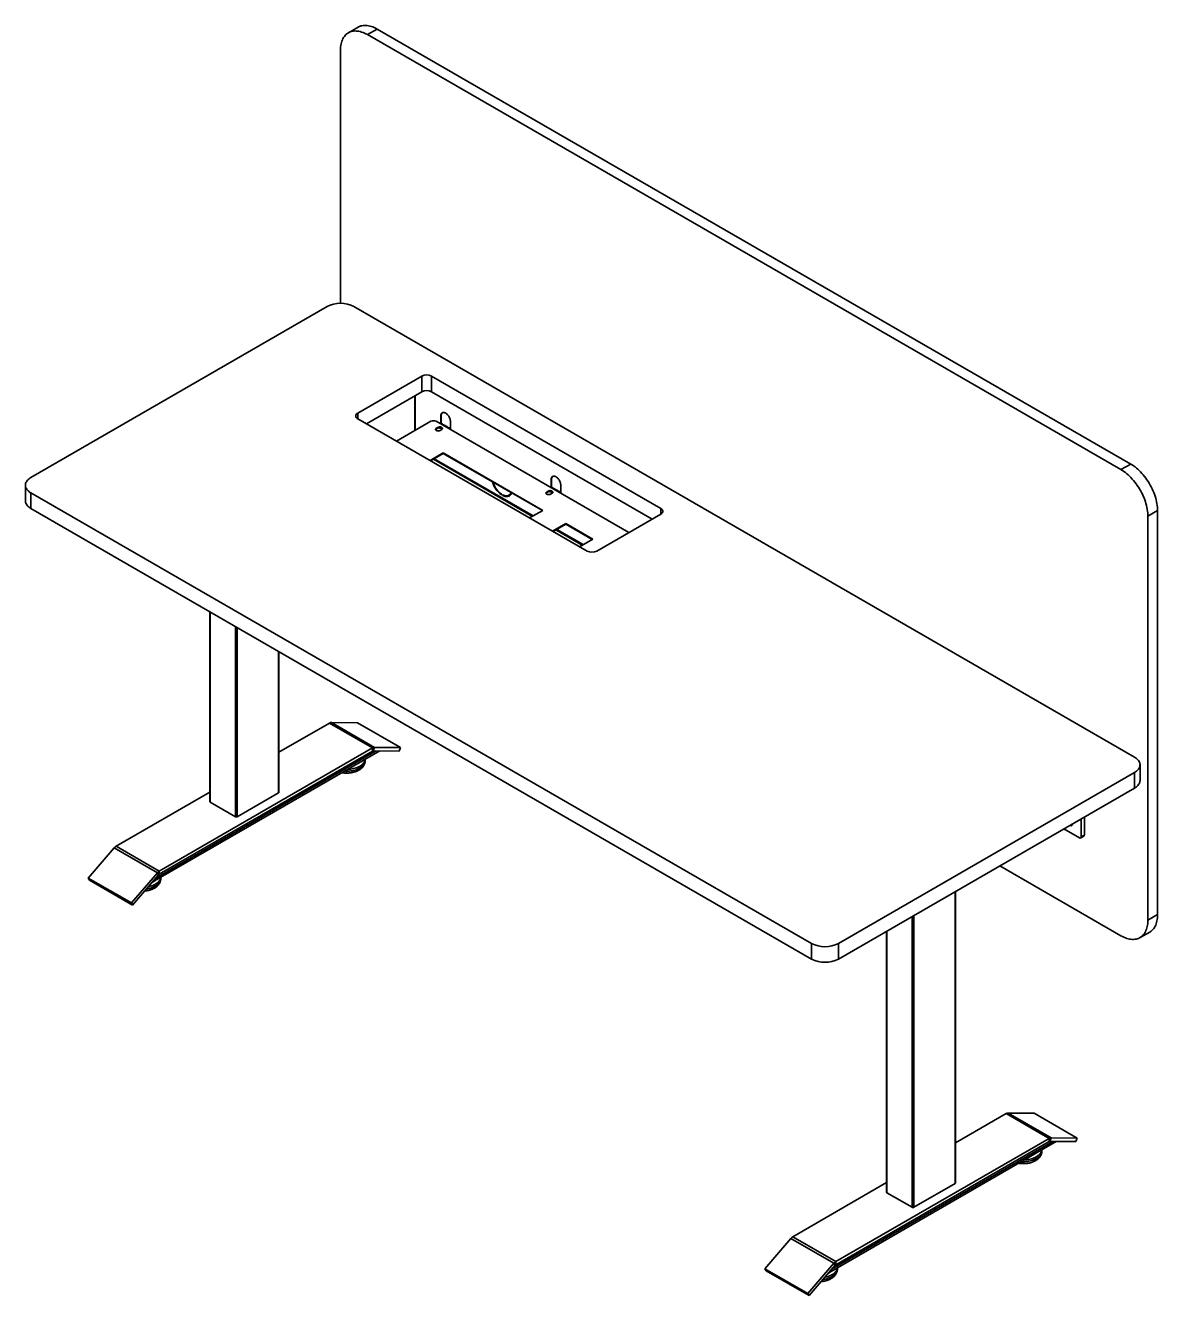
# Model space of a CAD drawing. Header units: millimetres. Extents: x -431 to 3717, y -325 to 2729.
# Drawn here: x 2230 to 3717, y 121 to 1790 of the extents above; entities that cross this region are included whole.
import ezdxf

# ---------------------------------------------------------------- set-up
doc = ezdxf.new("R2010")
doc.units = ezdxf.units.MM

msp = doc.modelspace()

# ---------------------------------------------------------------- linework, layer by layer
at = {"color": 7, "linetype": 'Continuous', "lineweight": 35}
for p, q in [((2666.54, 1787.21), (2653.81, 1779.86)), ((2678.81, 1777.39), (2691.53, 1784.73)), ((3668.75, 1205.9), (2678.81, 1777.39)), ((3681.48, 1213.25), (2691.53, 1784.73)), ((2643.45, 1756.97), (2643.45, 1424.37)), ((2625.77, 1420.15), (2236.86, 1195.64)), ((3686.43, 828.25), (2661.13, 1420.15)), ((2750.28, 1328.68), (2666.13, 1280.1)), ((2750.28, 1328.68), (2750.28, 1308.27)), ((3064.23, 1154.78), (2763.01, 1328.68)), ((2763.01, 1328.68), (2763.01, 1308.27)), ((2750.28, 1308.27), (2677.45, 1266.22)), ((2741.3, 1303.08), (2741.3, 1257.44)), ((2741.58, 1303.24), (2741.58, 1257.6)), ((3052.92, 1140.9), (2763.01, 1308.27)), ((2666.13, 1280.1), (2666.13, 1272.75)), ((2666.13, 1272.75), (2967.36, 1098.86)), ((2761.94, 1269.36), (2716.98, 1243.4)), ((3022.22, 1123.18), (2769.02, 1269.36)), ((2775.73, 1276.83), (2775.17, 1276.5)), ((2775.17, 1266.76), (2775.17, 1276.5)), ((2775.73, 1266.75), (2775.73, 1276.83)), ((2787.9, 1269.15), (2787.9, 1258.54)), ((2771.49, 1261.4), (2769.37, 1260.17)), ((2769.37, 1259.35), (2771.49, 1260.58)), ((2769.37, 1259.35), (2769.37, 1260.17)), ((2771.49, 1260.58), (2771.49, 1261.4)), ((2774.96, 1266.66), (2774.32, 1266.29)), ((2774.32, 1257.31), (2776.44, 1258.54)), ((2774.96, 1266.66), (2776.72, 1265.64)), ((2777.52, 1265.72), (2775.76, 1266.74)), ((2778.14, 1264.82), (2776.72, 1265.64)), ((2778.14, 1264.82), (2780.26, 1263.6)), ((2781.06, 1263.68), (2778.94, 1264.9)), ((2781.67, 1262.78), (2780.26, 1263.6)), ((2781.67, 1262.78), (2783.79, 1261.56)), ((2784.59, 1261.64), (2782.47, 1262.86)), ((2785.21, 1260.74), (2783.79, 1261.56)), ((2785.21, 1260.74), (2786.98, 1259.72)), ((2787.78, 1259.8), (2786.01, 1260.82)), ((2786.34, 1259.35), (2786.98, 1259.72)), ((2786.91, 1259.03), (2786.98, 1259.07)), ((2786.98, 1259.07), (2786.98, 1259.72)), ((2786.98, 1259.07), (2787.54, 1258.74)), ((2787.54, 1258.74), (2787.9, 1258.95)), ((2787.9, 1258.54), (2787.54, 1258.74)), ((2778.53, 1227.94), (2761.15, 1217.9)), ((2761.86, 1217.49), (2778.53, 1227.12)), ((2895.62, 1144.5), (2765.52, 1219.61)), ((2896.76, 1145.15), (2766.65, 1220.26)), ((2909.35, 1152.42), (2778.53, 1227.94)), ((2778.53, 1227.12), (2778.53, 1227.94)), ((2778.53, 1227.12), (2908.64, 1152.01)), ((3668.75, 1205.9), (3681.48, 1213.25)), ((2229.54, 1185.43), (2229.54, 1165.02)), ((2920.69, 1193.15), (2920.12, 1192.82)), ((2920.12, 1183.08), (2920.12, 1192.82)), ((2920.69, 1183.07), (2920.69, 1193.15)), ((2932.85, 1185.47), (2932.85, 1174.86)), ((2236.86, 1175.23), (3262.17, 583.33)), ((2236.86, 1175.23), (2236.86, 1154.81)), ((2855.07, 1172.83), (2855.07, 1173.65)), ((2856.48, 1172.83), (2856.48, 1172.01)), ((2856.48, 1172.01), (2857.05, 1172.34)), ((2857.05, 1172.55), (2857.05, 1172.34)), ((2864.78, 1172.32), (2865.34, 1172.65)), ((2916.45, 1177.71), (2914.33, 1176.49)), ((2914.33, 1175.67), (2916.45, 1176.9)), ((2914.33, 1175.67), (2914.33, 1176.49)), ((2916.45, 1176.9), (2916.45, 1177.71)), ((2919.91, 1182.98), (2919.28, 1182.61)), ((2919.28, 1173.63), (2921.4, 1174.86)), ((2919.91, 1182.98), (2921.68, 1181.96)), ((2922.48, 1182.04), (2920.71, 1183.06)), ((2923.09, 1181.14), (2921.68, 1181.96)), ((2923.09, 1181.14), (2925.22, 1179.92)), ((2926.02, 1180), (2923.89, 1181.22)), ((2926.63, 1179.1), (2925.22, 1179.92)), ((2926.63, 1179.1), (2928.75, 1177.88)), ((2929.55, 1177.96), (2927.43, 1179.18)), ((2930.17, 1177.06), (2928.75, 1177.88)), ((2930.17, 1177.06), (2931.93, 1176.04)), ((2932.73, 1176.12), (2930.97, 1177.14)), ((2931.3, 1175.67), (2931.93, 1176.04)), ((2931.86, 1175.35), (2931.93, 1175.39)), ((2931.93, 1175.39), (2931.93, 1176.04)), ((2931.93, 1175.39), (2932.5, 1175.06)), ((2932.5, 1175.06), (2932.85, 1175.26)), ((2932.85, 1174.86), (2932.5, 1175.06)), ((2236.86, 1154.81), (3262.17, 562.92)), ((2891.96, 1142.38), (2909.35, 1152.42)), ((3064.23, 1154.78), (3064.23, 1147.44)), ((3704.11, 1144.66), (3716.84, 1152.01)), ((3716.84, 621.26), (3716.84, 1152.01)), ((2939.4, 1135.07), (2922.02, 1125.04)), ((2974.76, 1114.66), (2939.4, 1135.07)), ((2939.4, 1134.26), (2939.4, 1135.07)), ((2980.09, 1098.86), (3064.23, 1147.44)), ((3704.11, 613.91), (3704.11, 1144.66)), ((2922.72, 1124.63), (2939.4, 1134.26)), ((2961.03, 1106.74), (2926.38, 1126.74)), ((2962.16, 1107.39), (2927.51, 1127.39)), ((2939.4, 1134.26), (2974.05, 1114.25)), ((2957.37, 1104.63), (2974.76, 1114.66)), ((2471.89, 1019.13), (2471.89, 769.6)), ((2472.33, 1018.88), (2472.33, 768.98)), ((2505.56, 749.8), (2505.56, 999.69)), ((2507.69, 998.47), (2507.69, 749.8)), ((2562.13, 781.23), (2562.13, 967.04)), ((2562.57, 781.84), (2562.57, 966.78)), ((2562.57, 834.55), (2629.01, 872.9)), ((2685.58, 840.25), (2629.01, 872.9)), ((2688.15, 841.02), (2631.58, 873.67)), ((2631.58, 873.67), (2665.72, 873.3)), ((2722.29, 840.64), (2665.72, 873.3)), ((2396.06, 663.8), (2694.98, 836.36)), ((2400.66, 669.16), (2690.38, 836.41)), ((2405.45, 678.53), (2685.58, 840.25)), ((2405.45, 674.45), (2685.58, 836.17)), ((2685.58, 836.17), (2685.58, 840.25)), ((2688.15, 841.02), (2686.54, 836.45)), ((2686.54, 836.45), (2720.69, 836.08)), ((2688.15, 841.02), (2722.29, 840.64)), ((2722.29, 840.64), (2720.69, 836.08)), ((2676.08, 823.88), (2676.08, 825.45)), ((3693.75, 797.63), (3693.75, 818.05)), ((2651.44, 809.74), (2651.44, 811.23)), ((3297.52, 583.33), (3686.43, 807.84)), ((3686.43, 807.84), (3686.43, 787.43)), ((3297.52, 562.92), (3686.43, 787.43)), ((2348.88, 711.19), (2471.89, 782.2)), ((2472.33, 768.98), (2505.56, 749.8)), ((2507.69, 749.8), (2562.13, 781.23)), ((3604.76, 739.85), (3604.74, 740.27)), ((3616.43, 723.32), (3616.43, 747.02)), ((3620.67, 725.77), (3620.67, 749.47)), ((3614.31, 722.1), (3593.78, 733.94)), ((3615.81, 721.95), (3620.05, 724.4)), ((3616.43, 723.32), (3620.67, 725.77)), ((2312.17, 669.2), (2346.32, 709)), ((2402.88, 676.34), (2346.32, 709)), ((2405.45, 678.53), (2348.88, 711.19)), ((3509.62, 685.36), (3668.75, 593.49)), ((2368.74, 636.54), (2312.17, 669.2)), ((2313.78, 666.49), (2312.17, 669.2)), ((2368.74, 636.54), (2402.88, 676.34)), ((2370.34, 633.83), (2404.49, 673.63)), ((2404.49, 673.63), (2402.88, 676.34)), ((2405.45, 678.53), (2405.45, 674.45)), ((2407.38, 668.76), (2407.38, 670.34)), ((2370.34, 633.83), (2313.78, 666.49)), ((3450.97, 268.12), (3450.97, 651.5)), ((3451.41, 268.73), (3451.41, 651.75)), ((2370.34, 633.83), (2368.74, 636.54)), ((3394.4, 236.69), (3394.4, 618.84)), ((3396.52, 620.06), (3396.52, 236.69)), ((3704.11, 613.91), (3716.84, 621.26)), ((3360.72, 599.4), (3360.72, 256.48)), ((3361.16, 599.65), (3361.16, 255.87)), ((3693.75, 591.02), (3706.48, 598.37)), ((3262.17, 583.33), (3262.17, 562.92)), ((3297.52, 583.33), (3297.52, 562.92)), ((3517.84, 359.79), (3451.41, 321.44)), ((3517.84, 359.79), (3574.41, 327.14)), ((3520.41, 360.56), (3576.98, 327.91)), ((3554.56, 360.19), (3520.41, 360.56)), ((3554.56, 360.19), (3611.13, 327.53)), ((3284.89, 150.69), (3583.81, 323.25)), ((3579.21, 323.3), (3289.49, 156.05)), ((3574.41, 327.14), (3294.29, 165.42)), ((3574.41, 323.05), (3294.29, 161.34)), ((3574.41, 323.05), (3574.41, 327.14)), ((3576.98, 327.91), (3575.38, 323.34)), ((3609.52, 322.97), (3575.38, 323.34)), ((3611.13, 327.53), (3576.98, 327.91)), ((3609.52, 322.97), (3611.13, 327.53)), ((3564.91, 310.77), (3564.91, 312.34)), ((3540.27, 296.63), (3540.27, 298.11)), ((3360.72, 269.09), (3237.72, 198.08)), ((3396.52, 236.69), (3450.97, 268.12)), ((3361.16, 255.87), (3394.4, 236.69)), ((3235.15, 195.88), (3201, 156.09)), ((3235.15, 195.88), (3291.72, 163.23)), ((3237.72, 198.08), (3294.29, 165.42)), ((3201, 156.09), (3257.57, 123.43)), ((3201, 156.09), (3202.61, 153.38)), ((3202.61, 153.38), (3259.18, 120.72)), ((3291.72, 163.23), (3257.57, 123.43)), ((3293.32, 160.52), (3259.18, 120.72)), ((3293.32, 160.52), (3291.72, 163.23)), ((3294.29, 165.42), (3294.29, 161.34)), ((3296.21, 155.65), (3296.21, 157.22)), ((3257.57, 123.43), (3259.18, 120.72))]:
    msp.add_line(p, q, dxfattribs=at)
at = {"color": 7, "linetype": 'Continuous', "lineweight": 35, "flags": 128}
for points in [[(2691.53, 1784.73), (2689.62, 1785.78), (2687.71, 1786.7), (2685.81, 1787.5), (2683.93, 1788.17), (2682.07, 1788.71), (2680.24, 1789.11), (2678.45, 1789.39), (2676.69, 1789.53), (2674.97, 1789.54), (2673.31, 1789.41), (2671.69, 1789.15), (2670.14, 1788.76), (2668.64, 1788.24), (2667.22, 1787.58), (2666.54, 1787.21)], [(2678.81, 1777.39), (2676.89, 1778.43), (2674.98, 1779.35), (2673.09, 1780.15), (2671.2, 1780.82), (2669.35, 1781.36), (2667.52, 1781.77), (2665.72, 1782.04), (2663.96, 1782.18), (2662.24, 1782.19), (2660.58, 1782.06), (2658.96, 1781.8), (2657.41, 1781.41), (2655.92, 1780.89), (2654.49, 1780.24), (2653.14, 1779.45), (2651.86, 1778.55), (2650.66, 1777.51), (2649.54, 1776.36), (2648.51, 1775.1), (2647.57, 1773.72), (2646.72, 1772.23), (2645.96, 1770.63), (2645.3, 1768.94), (2644.74, 1767.15), (2644.28, 1765.27), (2643.92, 1763.31), (2643.66, 1761.26), (2643.5, 1759.15), (2643.45, 1756.97)], [(2666.13, 1280.1), (2665.36, 1279.59), (2664.7, 1279.03), (2664.18, 1278.42), (2663.8, 1277.77), (2663.57, 1277.11), (2663.5, 1276.43), (2663.57, 1275.75), (2663.8, 1275.08), (2664.18, 1274.44), (2664.7, 1273.83), (2665.36, 1273.27), (2666.13, 1272.75)], [(2775.17, 1276.5), (2775.22, 1277.39), (2775.37, 1278.21), (2775.61, 1278.95), (2775.95, 1279.59), (2776.38, 1280.12), (2776.89, 1280.54), (2777.48, 1280.83), (2778.12, 1281), (2778.82, 1281.04), (2779.57, 1280.95), (2780.34, 1280.73), (2781.13, 1280.39), (2781.93, 1279.93), (2782.72, 1279.36), (2783.5, 1278.68), (2784.24, 1277.91), (2784.94, 1277.06), (2785.59, 1276.15), (2786.17, 1275.18), (2786.68, 1274.17), (2787.11, 1273.15), (2787.45, 1272.12), (2787.7, 1271.1), (2787.85, 1270.1), (2787.9, 1269.15)], [(2769.37, 1260.17), (2768.91, 1259.84), (2768.58, 1259.47), (2768.39, 1259.06), (2768.35, 1258.64), (2768.46, 1258.22), (2768.73, 1257.82), (2769.12, 1257.47), (2769.64, 1257.17), (2770.26, 1256.94), (2770.94, 1256.79), (2771.66, 1256.72), (2772.39, 1256.75), (2773.1, 1256.86), (2773.75, 1257.05), (2774.32, 1257.31)], [(2776.44, 1258.54), (2776.9, 1258.87), (2777.23, 1259.24), (2777.42, 1259.65), (2777.46, 1260.07), (2777.35, 1260.49), (2777.08, 1260.88), (2776.69, 1261.24), (2776.17, 1261.54), (2775.55, 1261.77), (2774.87, 1261.92), (2774.15, 1261.98), (2773.42, 1261.96), (2772.71, 1261.85), (2772.06, 1261.66), (2771.49, 1261.4)], [(2771.49, 1260.58), (2772.06, 1260.84), (2772.71, 1261.04), (2773.42, 1261.15), (2774.15, 1261.17), (2774.87, 1261.1), (2775.55, 1260.95), (2776.17, 1260.72), (2776.69, 1260.42), (2777.08, 1260.07), (2777.35, 1259.67), (2777.39, 1259.56)], [(2777.17, 1259.15), (2776.84, 1259.47), (2776.3, 1259.84)], [(3704.11, 1144.66), (3704.06, 1146.9), (3703.9, 1149.2), (3703.64, 1151.54), (3703.28, 1153.92), (3702.82, 1156.33), (3702.26, 1158.77), (3701.6, 1161.22), (3700.84, 1163.69), (3699.99, 1166.16), (3699.05, 1168.63), (3698.02, 1171.09), (3696.9, 1173.53), (3695.7, 1175.95), (3694.42, 1178.33), (3693.07, 1180.68), (3691.64, 1182.98), (3690.15, 1185.22), (3688.6, 1187.41), (3686.98, 1189.53), (3685.32, 1191.58), (3683.6, 1193.56), (3681.84, 1195.45), (3680.04, 1197.25), (3678.21, 1198.95), (3676.36, 1200.56), (3674.47, 1202.06), (3672.58, 1203.45), (3670.67, 1204.74), (3668.75, 1205.9)], [(3716.84, 1152.01), (3716.79, 1154.25), (3716.63, 1156.54), (3716.37, 1158.88), (3716.01, 1161.26), (3715.55, 1163.68), (3714.99, 1166.12), (3714.33, 1168.57), (3713.57, 1171.04), (3712.72, 1173.51), (3711.78, 1175.98), (3710.75, 1178.44), (3709.63, 1180.88), (3708.43, 1183.3), (3707.15, 1185.68), (3705.8, 1188.03), (3704.37, 1190.32), (3702.88, 1192.57), (3701.32, 1194.76), (3699.71, 1196.88), (3698.04, 1198.93), (3696.33, 1200.9), (3694.57, 1202.79), (3692.77, 1204.59), (3690.94, 1206.3), (3689.08, 1207.91), (3687.2, 1209.41), (3685.31, 1210.8), (3683.4, 1212.08), (3681.48, 1213.25)], [(2236.86, 1195.64), (2235.53, 1194.8), (2234.32, 1193.91), (2233.23, 1192.97), (2232.27, 1191.98), (2231.44, 1190.95), (2230.76, 1189.89), (2230.23, 1188.8), (2229.85, 1187.69), (2229.62, 1186.56), (2229.54, 1185.43), (2229.62, 1184.3), (2229.85, 1183.17), (2230.23, 1182.06), (2230.76, 1180.97), (2231.44, 1179.91), (2232.27, 1178.88), (2233.23, 1177.89), (2234.32, 1176.95), (2235.53, 1176.06), (2236.86, 1175.23)], [(2920.12, 1192.82), (2920.17, 1193.71), (2920.32, 1194.53), (2920.57, 1195.27), (2920.91, 1195.9), (2921.34, 1196.44), (2921.85, 1196.85), (2922.43, 1197.15), (2923.08, 1197.32), (2923.78, 1197.36), (2924.52, 1197.27), (2925.3, 1197.05), (2926.09, 1196.71), (2926.89, 1196.25), (2927.68, 1195.67), (2928.46, 1195), (2929.2, 1194.23), (2929.9, 1193.38), (2930.55, 1192.47), (2931.13, 1191.5), (2931.64, 1190.49), (2932.07, 1189.47), (2932.41, 1188.43), (2932.65, 1187.41), (2932.8, 1186.42), (2932.85, 1185.47)], [(2867.62, 1175.69), (2867.4, 1175.21), (2866.88, 1174.31), (2866.26, 1173.53), (2865.56, 1172.86), (2864.78, 1172.32), (2863.92, 1171.92), (2863, 1171.64), (2862.01, 1171.5), (2860.97, 1171.5), (2859.89, 1171.63), (2858.78, 1171.9), (2857.64, 1172.3), (2856.48, 1172.83)], [(2856.48, 1172.01), (2857.64, 1171.47), (2858.78, 1171.06), (2859.89, 1170.77), (2860.98, 1170.61), (2862.03, 1170.57), (2863.03, 1170.67), (2863.97, 1170.89), (2864.86, 1171.24), (2865.68, 1171.71), (2866.42, 1172.3), (2867.09, 1173.01), (2867.67, 1173.83), (2868.17, 1174.76), (2868.38, 1175.26)], [(2914.33, 1176.49), (2913.87, 1176.16), (2913.53, 1175.78), (2913.34, 1175.38), (2913.31, 1174.95), (2913.42, 1174.54), (2913.68, 1174.14), (2914.08, 1173.79), (2914.6, 1173.49), (2915.21, 1173.26), (2915.9, 1173.11), (2916.62, 1173.04), (2917.35, 1173.06), (2918.06, 1173.17), (2918.71, 1173.37), (2919.28, 1173.63)], [(2921.4, 1174.86), (2921.86, 1175.18), (2922.19, 1175.56), (2922.38, 1175.97), (2922.42, 1176.39), (2922.3, 1176.81), (2922.04, 1177.2), (2921.64, 1177.56), (2921.13, 1177.86), (2920.51, 1178.09), (2919.83, 1178.24), (2919.11, 1178.3), (2918.37, 1178.28), (2917.67, 1178.17), (2917.02, 1177.98), (2916.45, 1177.71)], [(2916.45, 1176.9), (2917.02, 1177.16), (2917.67, 1177.35), (2918.37, 1177.46), (2919.11, 1177.49), (2919.83, 1177.42), (2920.51, 1177.27), (2921.13, 1177.04), (2921.64, 1176.74), (2922.04, 1176.39), (2922.3, 1175.99), (2922.35, 1175.88)], [(2922.13, 1175.47), (2921.79, 1175.79), (2921.26, 1176.16)], [(2229.54, 1165.02), (2229.62, 1163.88), (2229.85, 1162.76), (2230.23, 1161.65), (2230.76, 1160.56), (2231.44, 1159.49), (2232.27, 1158.46), (2233.23, 1157.48), (2234.32, 1156.53), (2235.53, 1155.64), (2236.86, 1154.81)], [(3064.23, 1147.44), (3065.01, 1147.95), (3065.66, 1148.51), (3066.18, 1149.12), (3066.56, 1149.77), (3066.79, 1150.43), (3066.87, 1151.11), (3066.79, 1151.79), (3066.56, 1152.45), (3066.18, 1153.1), (3065.66, 1153.71), (3065.01, 1154.27), (3064.23, 1154.78)], [(2651.44, 809.74), (2653.31, 809.77), (2655.18, 809.89), (2657.02, 810.09), (2658.83, 810.37), (2660.6, 810.73), (2662.32, 811.17), (2663.98, 811.68), (2665.56, 812.27), (2667.06, 812.92), (2668.47, 813.63), (2669.77, 814.41), (2670.98, 815.24), (2672.07, 816.12), (2673.04, 817.05), (2673.88, 818.02), (2674.59, 819.02), (2675.17, 820.05), (2675.61, 821.11), (2675.9, 822.18), (2676.06, 823.26), (2676.08, 823.88)], [(2676.03, 825.43), (2675.9, 824.63), (2675.61, 823.56), (2675.17, 822.5), (2674.59, 821.47), (2673.88, 820.47), (2673.04, 819.5), (2672.07, 818.57), (2670.98, 817.69), (2669.77, 816.86), (2668.47, 816.08), (2667.06, 815.37), (2665.56, 814.72), (2663.98, 814.13), (2662.32, 813.62), (2660.6, 813.18), (2658.83, 812.82), (2657.02, 812.54), (2655.18, 812.34), (2653.31, 812.22), (2653.15, 812.22)], [(3686.43, 807.84), (3687.76, 808.67), (3688.98, 809.56), (3690.07, 810.51), (3691.03, 811.49), (3691.85, 812.52), (3692.53, 813.59), (3693.06, 814.68), (3693.45, 815.79), (3693.68, 816.91), (3693.75, 818.05), (3693.68, 819.18), (3693.45, 820.3), (3693.06, 821.42), (3692.53, 822.51), (3691.85, 823.57), (3691.03, 824.6), (3690.07, 825.59), (3688.98, 826.53), (3687.76, 827.42), (3686.43, 828.25)], [(2649, 809.82), (2649.56, 809.79), (2651.44, 809.74)], [(3686.43, 787.43), (3687.76, 788.26), (3688.98, 789.15), (3690.07, 790.09), (3691.03, 791.08), (3691.85, 792.11), (3692.53, 793.17), (3693.06, 794.26), (3693.45, 795.38), (3693.68, 796.5), (3693.75, 797.63)], [(3601.94, 738.65), (3602.16, 738.5), (3602.66, 738.24), (3603.15, 738.11), (3603.6, 738.1), (3603.99, 738.23), (3604.32, 738.48), (3604.56, 738.84), (3604.71, 739.31), (3604.76, 739.85)], [(2388.51, 655), (2390.13, 655.26), (2391.9, 655.62), (2393.62, 656.05), (2395.28, 656.56), (2396.86, 657.15), (2398.36, 657.8), (2399.76, 658.52), (2401.07, 659.29), (2402.28, 660.12), (2403.37, 661.01), (2404.33, 661.93), (2405.18, 662.9), (2405.89, 663.9), (2406.47, 664.94), (2406.9, 665.99), (2407.2, 667.06), (2407.36, 668.14), (2407.38, 668.76)], [(2407.33, 670.31), (2407.2, 669.51), (2406.9, 668.44), (2406.47, 667.39), (2405.89, 666.35), (2405.18, 665.35), (2404.33, 664.38), (2403.37, 663.46), (2402.28, 662.57), (2401.07, 661.74), (2399.76, 660.97), (2398.36, 660.25), (2396.86, 659.6), (2395.28, 659.01), (2393.62, 658.5), (2391.9, 658.07), (2390.96, 657.86)], [(3706.48, 598.37), (3707.15, 598.77), (3708.43, 599.68), (3709.63, 600.71), (3710.75, 601.86), (3711.78, 603.13), (3712.72, 604.51), (3713.57, 606), (3714.33, 607.6), (3714.99, 609.29), (3715.55, 611.08), (3716.01, 612.96), (3716.37, 614.92), (3716.63, 616.96), (3716.79, 619.08), (3716.84, 621.26)], [(3668.75, 593.49), (3670.67, 592.45), (3672.58, 591.53), (3674.47, 590.73), (3676.36, 590.06), (3678.21, 589.52), (3680.04, 589.11), (3681.84, 588.84), (3683.6, 588.7), (3685.32, 588.69), (3686.98, 588.82), (3688.6, 589.08), (3690.15, 589.47), (3691.64, 589.99), (3693.07, 590.65), (3694.42, 591.43), (3695.7, 592.33), (3696.9, 593.37), (3698.02, 594.52), (3699.05, 595.78), (3699.99, 597.17), (3700.84, 598.66), (3701.6, 600.25), (3702.26, 601.94), (3702.82, 603.73), (3703.28, 605.61), (3703.64, 607.58), (3703.9, 609.62), (3704.06, 611.73), (3704.11, 613.91)], [(3540.27, 296.63), (3542.14, 296.66), (3544.01, 296.78), (3545.86, 296.98), (3547.67, 297.26), (3549.44, 297.62), (3551.15, 298.06), (3552.81, 298.57), (3554.39, 299.15), (3555.89, 299.8), (3557.3, 300.52), (3558.61, 301.3), (3559.81, 302.13), (3560.9, 303.01), (3561.87, 303.94), (3562.71, 304.91), (3563.42, 305.91), (3564, 306.94), (3564.44, 307.99), (3564.74, 309.06), (3564.89, 310.14), (3564.91, 310.77)], [(3564.86, 312.31), (3564.74, 311.51), (3564.44, 310.44), (3564, 309.39), (3563.42, 308.36), (3562.71, 307.36), (3561.87, 306.39), (3560.9, 305.46), (3559.81, 304.58), (3558.61, 303.75), (3557.3, 302.97), (3555.89, 302.25), (3554.39, 301.6), (3552.81, 301.02), (3551.15, 300.51), (3549.44, 300.07), (3547.67, 299.71), (3545.86, 299.43), (3544.01, 299.23), (3542.14, 299.11), (3541.99, 299.11)], [(3537.83, 296.71), (3538.39, 296.67), (3540.27, 296.63)], [(3277.34, 141.89), (3278.97, 142.14), (3280.74, 142.5), (3282.45, 142.94), (3284.11, 143.45), (3285.69, 144.04), (3287.19, 144.69), (3288.6, 145.4), (3289.91, 146.18), (3291.11, 147.01), (3292.2, 147.89), (3293.17, 148.82), (3294.01, 149.79), (3294.72, 150.79), (3295.3, 151.82), (3295.74, 152.88), (3296.04, 153.95), (3296.19, 155.03), (3296.21, 155.65)], [(3296.16, 157.2), (3296.04, 156.4), (3295.74, 155.33), (3295.3, 154.27), (3294.72, 153.24), (3294.01, 152.24), (3293.17, 151.27), (3292.2, 150.34), (3291.11, 149.46), (3289.91, 148.63), (3288.6, 147.85), (3287.19, 147.14), (3285.69, 146.49), (3284.11, 145.9), (3282.45, 145.39), (3280.74, 144.95), (3279.8, 144.75)]]:
    msp.add_lwpolyline(points, dxfattribs=at)
at = {"color": 7, "linetype": 'Continuous', "lineweight": 35}
for centre, radius, start, end in [((2643.45, 1386.03), 38.43, 62.60967, 117.39033), ((2756.64, 1316.4), 13.83, 62.60967, 117.39033), ((2756.64, 1295.98), 13.83, 62.60967, 117.39033), ((2765.48, 1262.57), 7.65, 62.48054, 117.51946), ((2780.43, 1277.22), 4.71, 131.22886, 184.82754), ((2770.28, 1257.55), 2.02, 116.75482, 157.16411), ((2772.88, 1253.13), 7.53, 63.027, 101.56237), ((2773.35, 1255.18), 6.08, 60.97919, 78.70925), ((2775.42, 1266.01), 0.805, 65.69288, 125.61758), ((2774.82, 1257.74), 3.13, 34.97213, 61.82418), ((2777.16, 1265.1), 0.699, 350.78596, 129.20329), ((2778.61, 1264.17), 0.805, 65.69288, 125.61758), ((2780.7, 1263.06), 0.699, 350.78596, 129.20329), ((2782.14, 1262.13), 0.805, 65.69288, 125.61758), ((2784.24, 1261.02), 0.699, 350.78596, 129.20329), ((2785.68, 1260.09), 0.805, 65.69288, 125.61758), ((2787.43, 1259.15), 0.724, 49.73343, 128.49886), ((2787.2, 1258.8), 0.349, 350.78596, 129.20329), ((2872.25, 1197.52), 30.08, 194.86271, 235.16814), ((2871.46, 1197.06), 28.58, 195.61858, 235.00747), ((2925.39, 1193.54), 4.71, 131.22886, 184.82754), ((2868.53, 1192.95), 23.63, 226.29367, 235.26796), ((2861.98, 1180.06), 9.16, 237.45422, 293.00266), ((2861.99, 1178.33), 6.6, 300.57094, 334.62185), ((2915.24, 1173.87), 2.02, 116.75482, 157.16411), ((2917.84, 1169.45), 7.53, 63.027, 101.56237), ((2918.3, 1171.49), 6.08, 60.97919, 78.70925), ((2920.38, 1182.33), 0.805, 65.69288, 125.61758), ((2919.78, 1174.06), 3.13, 34.97213, 61.82418), ((2922.12, 1181.42), 0.699, 350.78596, 129.20329), ((2923.56, 1180.49), 0.805, 65.69288, 125.61758), ((2925.66, 1179.38), 0.699, 350.78596, 129.20329), ((2927.1, 1178.45), 0.805, 65.69288, 125.61758), ((2929.19, 1177.34), 0.699, 350.78596, 129.20329), ((2930.63, 1176.41), 0.805, 65.69288, 125.61758), ((2932.38, 1175.47), 0.724, 49.73343, 128.49886), ((2932.15, 1175.12), 0.349, 350.78596, 129.20329), ((2973.72, 1111.14), 13.83, 242.60967, 297.39033), ((2631.72, 868.55), 5.13, 91.55289, 121.85763), ((2688.29, 835.89), 5.13, 91.55289, 121.85763), ((2686.59, 834.53), 1.92, 91.55289, 121.85763), ((2656.59, 837.59), 20.32, 295.20504, 304.78958), ((2746.3, 809.04), 94.87, 179.57558, 181.1074), ((2472.64, 769.67), 0.754, 185.6948, 245.62534), ((2561.82, 781.92), 0.754, 294.37466, 354.3052), ((2506.62, 751.85), 2.31, 242.60967, 297.39033), ((3615.14, 723.11), 1.31, 230.79671, 9.21404), ((3619.24, 725.59), 1.44, 304.05635, 7.25583), ((2354.1, 702.48), 10.15, 120.93706, 140.08814), ((2410.67, 669.83), 10.15, 120.93706, 140.08814), ((2407.41, 671.19), 3.81, 120.93706, 140.08814), ((2387.89, 682.47), 20.32, 295.20504, 304.78958), ((3279.85, 617.45), 38.43, 242.60967, 297.39033), ((3279.85, 597.03), 38.43, 242.60967, 297.39033), ((3520.55, 355.44), 5.13, 91.55289, 121.85763), ((3577.12, 322.78), 5.13, 91.55289, 121.85763), ((3575.43, 321.42), 1.92, 91.55289, 121.85763), ((3545.42, 324.47), 20.32, 295.20504, 304.78958), ((3635.14, 295.92), 94.87, 179.57558, 181.1074), ((3450.65, 268.8), 0.754, 294.37466, 354.3052), ((3361.47, 256.56), 0.754, 185.6948, 245.62534), ((3395.46, 238.73), 2.31, 242.60967, 297.39033), ((3242.94, 189.37), 10.15, 120.93706, 140.08814), ((3276.72, 169.36), 20.32, 295.20504, 304.78958), ((3299.5, 156.71), 10.15, 120.93706, 140.08814), ((3296.24, 158.07), 3.81, 120.93706, 140.08814)]:
    msp.add_arc(centre, radius, start, end, dxfattribs=at)
for points, knots in [([(2651.45, 807.2), (2651.77, 807.2), (2652.68, 807.21), (2654.17, 807.28), (2655.92, 807.44), (2657.65, 807.68), (2659.35, 808), (2661.02, 808.41), (2662.65, 808.9), (2664.23, 809.47), (2665.76, 810.12), (2667.21, 810.86), (2668.6, 811.68), (2669.89, 812.58), (2671.09, 813.56), (2672.17, 814.6), (2673.13, 815.71), (2673.96, 816.87), (2674.66, 818.06), (2675.22, 819.29), (2675.64, 820.54), (2675.92, 821.79), (2676.07, 822.91), (2676.07, 823.6), (2676.07, 823.87)], [0, 0, 0, 0, 0.0259502, 0.0737621, 0.1216339, 0.1696023, 0.2177123, 0.2660065, 0.3145226, 0.3632883, 0.412314, 0.4615807, 0.5110252, 0.5604784, 0.6097112, 0.6584546, 0.7064323, 0.7534214, 0.7992989, 0.8440557, 0.8877796, 0.9306253, 0.9727859, 1, 1, 1, 1]), ([(2645.37, 807.72), (2645.46, 807.71), (2646.11, 807.58), (2647.36, 807.43), (2649.11, 807.27), (2650.48, 807.21), (2651.26, 807.2), (2651.45, 807.2)], [0, 0, 0, 0, 0.0448811, 0.3323984, 0.6193367, 0.905924, 1, 1, 1, 1]), ([(2386.13, 652.23), (2386.49, 652.26), (2387.44, 652.34), (2388.95, 652.57), (2390.65, 652.89), (2392.32, 653.29), (2393.95, 653.78), (2395.53, 654.35), (2397.05, 655.01), (2398.51, 655.74), (2399.9, 656.56), (2401.19, 657.46), (2402.39, 658.44), (2403.47, 659.48), (2404.43, 660.59), (2405.26, 661.75), (2405.96, 662.95), (2406.52, 664.17), (2406.94, 665.42), (2407.22, 666.67), (2407.37, 667.79), (2407.37, 668.48), (2407.37, 668.75)], [0, 0, 0, 0, 0.0325525, 0.0853858, 0.138375, 0.191567, 0.2450034, 0.2987148, 0.3527125, 0.4069758, 0.4614348, 0.5159034, 0.5701293, 0.623816, 0.6766595, 0.7284141, 0.7789443, 0.8282402, 0.8763986, 0.9235895, 0.9700259, 1, 1, 1, 1]), ([(3540.28, 294.09), (3540.6, 294.09), (3541.51, 294.1), (3543, 294.17), (3544.75, 294.33), (3546.48, 294.57), (3548.18, 294.89), (3549.86, 295.3), (3551.48, 295.79), (3553.06, 296.36), (3554.59, 297.01), (3556.05, 297.75), (3557.43, 298.57), (3558.72, 299.47), (3559.92, 300.44), (3561, 301.49), (3561.97, 302.6), (3562.8, 303.75), (3563.49, 304.95), (3564.05, 306.18), (3564.47, 307.42), (3564.75, 308.68), (3564.9, 309.79), (3564.9, 310.49), (3564.9, 310.76)], [0, 0, 0, 0, 0.0259502, 0.0737621, 0.1216339, 0.1696023, 0.2177124, 0.2660066, 0.3145226, 0.3632883, 0.412314, 0.4615808, 0.5110253, 0.5604785, 0.6097113, 0.6584547, 0.7064324, 0.7534215, 0.7992989, 0.8440558, 0.8877797, 0.9306254, 0.972786, 1, 1, 1, 1]), ([(3534.2, 294.61), (3534.29, 294.6), (3534.95, 294.47), (3536.2, 294.32), (3537.94, 294.16), (3539.31, 294.1), (3540.09, 294.09), (3540.28, 294.09)], [0, 0, 0, 0, 0.0448811, 0.3323984, 0.6193367, 0.905924, 1, 1, 1, 1]), ([(3274.97, 139.12), (3275.33, 139.15), (3276.27, 139.23), (3277.78, 139.45), (3279.48, 139.77), (3281.15, 140.18), (3282.78, 140.67), (3284.36, 141.24), (3285.89, 141.89), (3287.35, 142.63), (3288.73, 143.45), (3290.02, 144.35), (3291.22, 145.33), (3292.3, 146.37), (3293.26, 147.48), (3294.1, 148.64), (3294.79, 149.83), (3295.35, 151.06), (3295.77, 152.31), (3296.05, 153.56), (3296.2, 154.68), (3296.2, 155.37), (3296.2, 155.64)], [0, 0, 0, 0, 0.0325525, 0.0853858, 0.138375, 0.191567, 0.2450034, 0.2987149, 0.3527126, 0.4069758, 0.4614349, 0.5159034, 0.5701293, 0.6238161, 0.6766596, 0.7284142, 0.7789444, 0.8282403, 0.8763987, 0.9235896, 0.970026, 1, 1, 1, 1])]:
    msp.add_open_spline(points, degree=3, knots=knots, dxfattribs=at)

doc.saveas('drawing.dxf')
